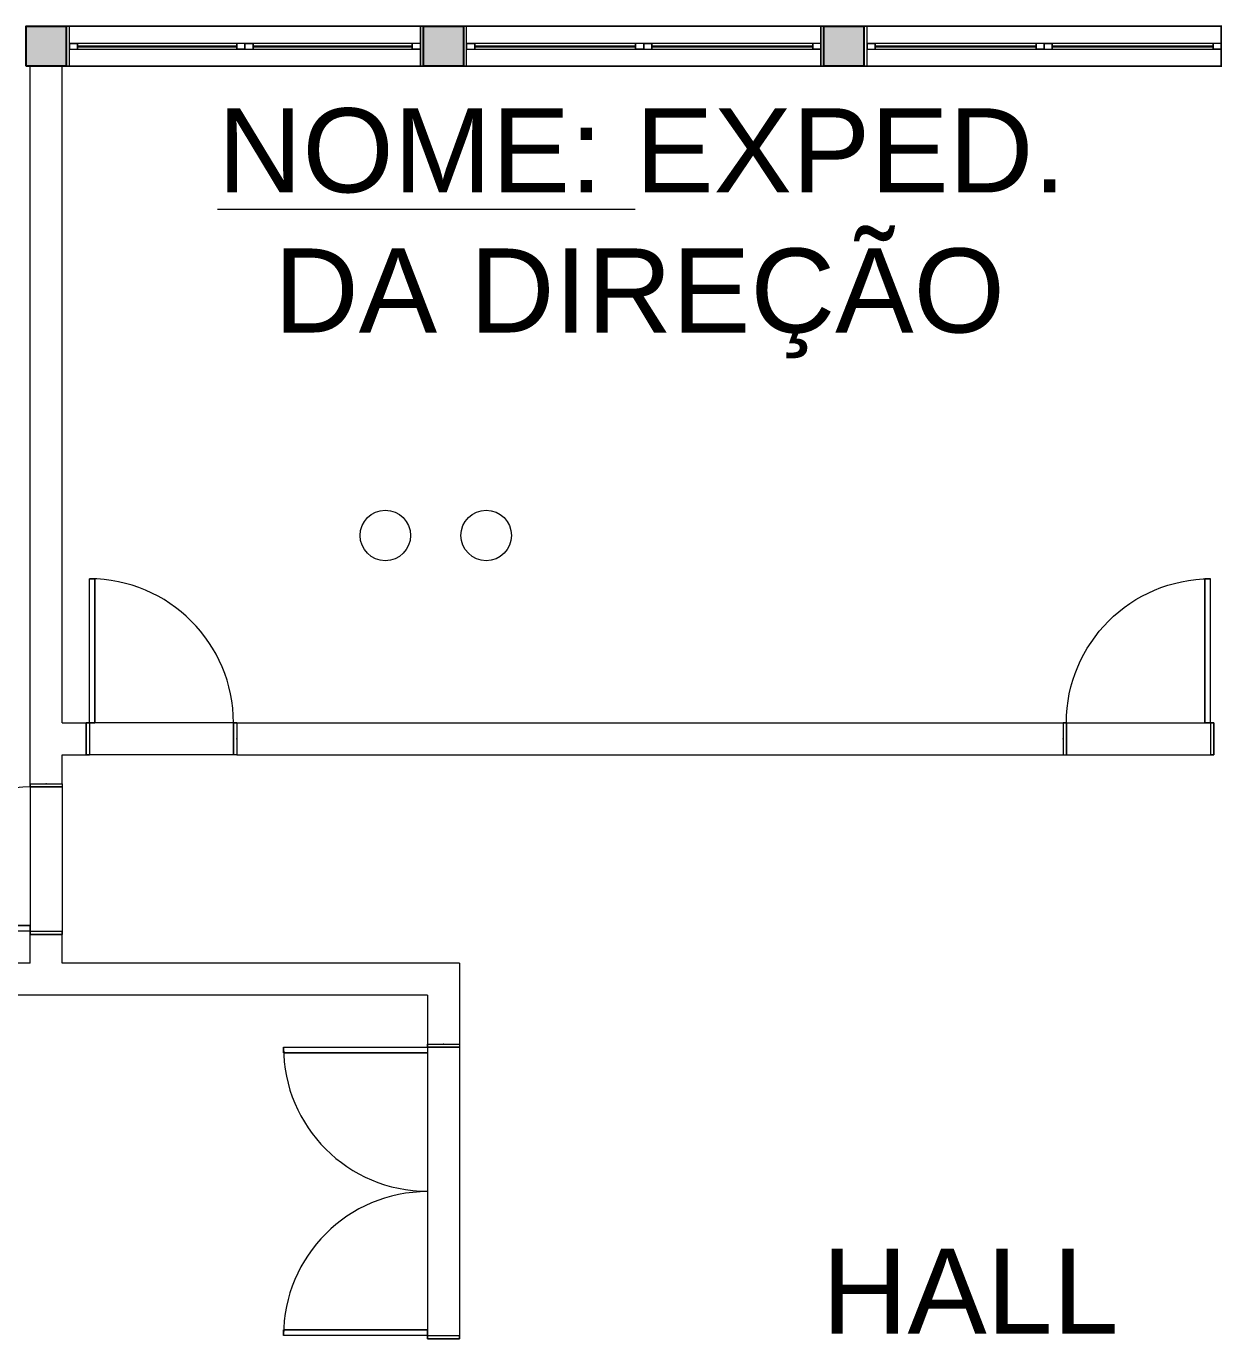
# Model space of a CAD drawing. Header units: metres. Extents: x 512 to 829, y -209 to 245.
# Drawn here: x 675.27 to 682.73, y -173.98 to -165.74 of the extents above; entities that cross this region are included whole.
import ezdxf

# ---------------------------------------------------------------- set-up
doc = ezdxf.new("R2010")
doc.units = ezdxf.units.M
doc.header["$LTSCALE"] = 0.508
doc.set_wipeout_variables(frame=1)
doc.header["$PDSIZE"] = -2
for name, color, linetype, lineweight in [('AMB-NOVOS', 10, 'Continuous', 15), ('COVID-ADESIVO MESA A', 20, 'Continuous', 5), ('None', 7, 'Continuous', 5), ('NãoImprimir', 7, 'Continuous', 5), ('Peitoris', 2, 'Continuous', 5), ('Telhado-Princ', 7, 'Continuous', 5)]:
    doc.layers.add(name, color=color, linetype=linetype, lineweight=lineweight)
doc.styles.add('Arial', font='arial.ttf')

# ---------------------------------------------------------------- blocks, each defined once
blk = doc.blocks.new('Grupo-4790')
at = {"layer": 'None', "color": 7, "linetype": 'Continuous', "lineweight": 5}
for points in [[(-1.115, 0.125), (-1.09595, 0.125), (-1.09595, -0.125), (-1.115, -0.125)], [(1.09595, 0.125), (1.115, 0.125), (1.115, -0.125), (1.09595, -0.125)]]:
    blk.add_lwpolyline(points, close=True, dxfattribs=at)
blk = doc.blocks.new('Grupo-4791')
at = {"layer": 'None', "color": 7, "linetype": 'Continuous', "lineweight": 5}
for p, q in [((-1.115, 0.125), (-1.09595, 0.125)), ((-1.09595, 0.125), (-1.09595, -0.125)), ((1.115, 0.125), (1.09595, 0.125)), ((1.09595, 0.125), (1.09595, -0.125)), ((-1.115, -0.125), (-1.09595, -0.125)), ((1.115, -0.125), (1.09595, -0.125))]:
    blk.add_line(p, q, dxfattribs=at)
at = {"layer": 'None', "color": 7}
blk.add_blockref('Grupo-4790', (0, 0), dxfattribs=at)
blk = doc.blocks.new('Grupo-4792')
at = {"layer": 'None', "color": 7, "linetype": 'Continuous', "lineweight": 5}
for p, q in [((-1.0959, 0.0175), (-1.0959, -0.0175)), ((0, 0.0175), (0, -0.0175))]:
    blk.add_line(p, q, dxfattribs=at)
blk = doc.blocks.new('Grupo-4793')
at = {"layer": 'None', "color": 7, "linetype": 'Continuous', "lineweight": 5}
for points in [[(-1.0959, 0.0175), (-1.0452, 0.0175), (-1.0452, -0.0175), (-1.0959, -0.0175)], [(-0.0508, 0.0175), (0, 0.0175), (0, -0.0175), (-0.0508, -0.0175)]]:
    blk.add_lwpolyline(points, close=True, dxfattribs=at)
blk = doc.blocks.new('Grupo-4794')
at = {"layer": 'None', "color": 7, "linetype": 'Continuous', "lineweight": 5}
for p, q in [((-1.0959, 0.0175), (-1.0452, 0.0175)), ((-1.0452, 0.0175), (-1.0452, -0.0175)), ((0, 0.0175), (-0.0508, 0.0175)), ((-0.0508, 0.0175), (-0.0508, -0.0175)), ((-1.0959, -0.0175), (-1.0452, -0.0175)), ((0, -0.0175), (-0.0508, -0.0175))]:
    blk.add_line(p, q, dxfattribs=at)
blk.add_lwpolyline([(-1.0452, 0.0175), (-0.0508, 0.0175), (-0.0508, -0.0175), (-1.0452, -0.0175)], close=True, dxfattribs=at)
at = {"layer": 'None', "color": 7}
for name in ['Grupo-4792', 'Grupo-4793']:
    blk.add_blockref(name, (0, 0), dxfattribs=at)
blk = doc.blocks.new('Grupo-4796')
at = {"layer": 'None', "color": 7, "linetype": 'Continuous', "lineweight": 25}
for p, q in [((-1.04515, 0.000635), (-0.0508, 0.000635)), ((-1.04515, -0.000635), (-0.0508, -0.000635))]:
    blk.add_line(p, q, dxfattribs=at)
blk = doc.blocks.new('Grupo-4797')
at = {"layer": 'Peitoris'}
for name in ['Grupo-4794', 'Grupo-4796']:
    blk.add_blockref(name, (0, 0), dxfattribs=at)
blk = doc.blocks.new('Grupo-4798')
at = {"layer": 'None', "color": 7, "linetype": 'Continuous', "lineweight": 5}
for p, q in [((0, 0.0175), (0, -0.0175)), ((1.0959, 0.0175), (1.0959, -0.0175))]:
    blk.add_line(p, q, dxfattribs=at)
blk = doc.blocks.new('Grupo-4799')
at = {"layer": 'None', "color": 7, "linetype": 'Continuous', "lineweight": 5}
for points in [[(0, 0.0175), (0.0508, 0.0175), (0.0508, -0.0175), (0, -0.0175)], [(1.0452, 0.0175), (1.0959, 0.0175), (1.0959, -0.0175), (1.0452, -0.0175)]]:
    blk.add_lwpolyline(points, close=True, dxfattribs=at)
blk = doc.blocks.new('Grupo-4800')
at = {"layer": 'None', "color": 7, "linetype": 'Continuous', "lineweight": 5}
for p, q in [((0, 0.0175), (0.0508, 0.0175)), ((0.0508, 0.0175), (0.0508, -0.0175)), ((1.0959, 0.0175), (1.0452, 0.0175)), ((1.0452, 0.0175), (1.0452, -0.0175)), ((0, -0.0175), (0.0508, -0.0175)), ((1.0959, -0.0175), (1.0452, -0.0175))]:
    blk.add_line(p, q, dxfattribs=at)
blk.add_lwpolyline([(0.0508, 0.0175), (1.0452, 0.0175), (1.0452, -0.0175), (0.0508, -0.0175)], close=True, dxfattribs=at)
at = {"layer": 'None', "color": 7}
for name in ['Grupo-4798', 'Grupo-4799']:
    blk.add_blockref(name, (0, 0), dxfattribs=at)
blk = doc.blocks.new('Grupo-4802')
at = {"layer": 'None', "color": 7, "linetype": 'Continuous', "lineweight": 25}
for p, q in [((0.0508, 0.000635), (1.04515, 0.000635)), ((0.0508, -0.000635), (1.04515, -0.000635))]:
    blk.add_line(p, q, dxfattribs=at)
blk = doc.blocks.new('Grupo-4803')
at = {"layer": 'Peitoris'}
for name in ['Grupo-4800', 'Grupo-4802']:
    blk.add_blockref(name, (0, 0), dxfattribs=at)
blk = doc.blocks.new('Grupo-4804')
at = {"layer": 'None', "color": 7, "linetype": 'Continuous', "lineweight": 20}
for p, q in [((1.115, 0.125), (-1.115, 0.125)), ((1.115, -0.125), (-1.115, -0.125))]:
    blk.add_line(p, q, dxfattribs=at)
blk = doc.blocks.new('Window (2D)-416')
at = {"color": 7, "linetype": 'Continuous', "lineweight": 5}
blk.add_wipeout([(-1.115, 0.125), (1.115, 0.125), (1.115, -0.125), (-1.115, -0.125)], dxfattribs=at).dxf.layer = 'None'
at = {"layer": 'None', "color": 7, "linetype": 'Continuous', "lineweight": 5}
for p, q in [((-1.115, 0.125), (1.115, 0.125)), ((-1.115, -0.125), (1.115, -0.125))]:
    blk.add_line(p, q, dxfattribs=at)
at = {"layer": 'NãoImprimir', "linetype": 'Continuous'}
for p in [(-1.115, 0), (1.115, 0)]:
    blk.add_point(p, dxfattribs=at)
at = {"layer": 'None', "color": 7}
for name in ['Grupo-4791', 'Grupo-4797', 'Grupo-4803']:
    blk.add_blockref(name, (0, 0), dxfattribs=at)
at = {"layer": 'Telhado-Princ'}
blk.add_blockref('Grupo-4804', (0, 0), dxfattribs=at)
blk = doc.blocks.new('Grupo-4805')
at = {"layer": 'None', "color": 7, "linetype": 'Continuous', "lineweight": 5}
for points in [[(-1.125, 0.125), (-1.10595, 0.125), (-1.10595, -0.125), (-1.125, -0.125)], [(1.10595, 0.125), (1.125, 0.125), (1.125, -0.125), (1.10595, -0.125)]]:
    blk.add_lwpolyline(points, close=True, dxfattribs=at)
blk = doc.blocks.new('Grupo-4806')
at = {"layer": 'None', "color": 7, "linetype": 'Continuous', "lineweight": 5}
for p, q in [((-1.125, 0.125), (-1.10595, 0.125)), ((-1.10595, 0.125), (-1.10595, -0.125)), ((1.125, 0.125), (1.10595, 0.125)), ((1.10595, 0.125), (1.10595, -0.125)), ((-1.125, -0.125), (-1.10595, -0.125)), ((1.125, -0.125), (1.10595, -0.125))]:
    blk.add_line(p, q, dxfattribs=at)
at = {"layer": 'None', "color": 7}
blk.add_blockref('Grupo-4805', (0, 0), dxfattribs=at)
blk = doc.blocks.new('Grupo-4807')
at = {"layer": 'None', "color": 7, "linetype": 'Continuous', "lineweight": 5}
for p, q in [((-1.1059, 0.0175), (-1.1059, -0.0175)), ((0, 0.0175), (0, -0.0175))]:
    blk.add_line(p, q, dxfattribs=at)
blk = doc.blocks.new('Grupo-4808')
at = {"layer": 'None', "color": 7, "linetype": 'Continuous', "lineweight": 5}
for points in [[(-1.1059, 0.0175), (-1.0552, 0.0175), (-1.0552, -0.0175), (-1.1059, -0.0175)], [(-0.0508, 0.0175), (0, 0.0175), (0, -0.0175), (-0.0508, -0.0175)]]:
    blk.add_lwpolyline(points, close=True, dxfattribs=at)
blk = doc.blocks.new('Grupo-4809')
at = {"layer": 'None', "color": 7, "linetype": 'Continuous', "lineweight": 5}
for p, q in [((-1.1059, 0.0175), (-1.0552, 0.0175)), ((-1.0552, 0.0175), (-1.0552, -0.0175)), ((0, 0.0175), (-0.0508, 0.0175)), ((-0.0508, 0.0175), (-0.0508, -0.0175)), ((-1.1059, -0.0175), (-1.0552, -0.0175)), ((0, -0.0175), (-0.0508, -0.0175))]:
    blk.add_line(p, q, dxfattribs=at)
blk.add_lwpolyline([(-1.0552, 0.0175), (-0.0508, 0.0175), (-0.0508, -0.0175), (-1.0552, -0.0175)], close=True, dxfattribs=at)
at = {"layer": 'None', "color": 7}
for name in ['Grupo-4807', 'Grupo-4808']:
    blk.add_blockref(name, (0, 0), dxfattribs=at)
blk = doc.blocks.new('Grupo-4811')
at = {"layer": 'None', "color": 7, "linetype": 'Continuous', "lineweight": 25}
for p, q in [((-1.05515, 0.000635), (-0.0508, 0.000635)), ((-1.05515, -0.000635), (-0.0508, -0.000635))]:
    blk.add_line(p, q, dxfattribs=at)
blk = doc.blocks.new('Grupo-4812')
at = {"layer": 'Peitoris'}
for name in ['Grupo-4809', 'Grupo-4811']:
    blk.add_blockref(name, (0, 0), dxfattribs=at)
blk = doc.blocks.new('Grupo-4813')
at = {"layer": 'None', "color": 7, "linetype": 'Continuous', "lineweight": 5}
for p, q in [((0, 0.0175), (0, -0.0175)), ((1.1059, 0.0175), (1.1059, -0.0175))]:
    blk.add_line(p, q, dxfattribs=at)
blk = doc.blocks.new('Grupo-4814')
at = {"layer": 'None', "color": 7, "linetype": 'Continuous', "lineweight": 5}
for points in [[(0, 0.0175), (0.0508, 0.0175), (0.0508, -0.0175), (0, -0.0175)], [(1.0552, 0.0175), (1.1059, 0.0175), (1.1059, -0.0175), (1.0552, -0.0175)]]:
    blk.add_lwpolyline(points, close=True, dxfattribs=at)
blk = doc.blocks.new('Grupo-4815')
at = {"layer": 'None', "color": 7, "linetype": 'Continuous', "lineweight": 5}
for p, q in [((0, 0.0175), (0.0508, 0.0175)), ((0.0508, 0.0175), (0.0508, -0.0175)), ((1.1059, 0.0175), (1.0552, 0.0175)), ((1.0552, 0.0175), (1.0552, -0.0175)), ((0, -0.0175), (0.0508, -0.0175)), ((1.1059, -0.0175), (1.0552, -0.0175))]:
    blk.add_line(p, q, dxfattribs=at)
blk.add_lwpolyline([(0.0508, 0.0175), (1.0552, 0.0175), (1.0552, -0.0175), (0.0508, -0.0175)], close=True, dxfattribs=at)
at = {"layer": 'None', "color": 7}
for name in ['Grupo-4813', 'Grupo-4814']:
    blk.add_blockref(name, (0, 0), dxfattribs=at)
blk = doc.blocks.new('Grupo-4817')
at = {"layer": 'None', "color": 7, "linetype": 'Continuous', "lineweight": 25}
for p, q in [((0.0508, 0.000635), (1.05515, 0.000635)), ((0.0508, -0.000635), (1.05515, -0.000635))]:
    blk.add_line(p, q, dxfattribs=at)
blk = doc.blocks.new('Grupo-4818')
at = {"layer": 'Peitoris'}
for name in ['Grupo-4815', 'Grupo-4817']:
    blk.add_blockref(name, (0, 0), dxfattribs=at)
blk = doc.blocks.new('Grupo-4819')
at = {"layer": 'None', "color": 7, "linetype": 'Continuous', "lineweight": 20}
for p, q in [((1.125, 0.125), (-1.125, 0.125)), ((1.125, -0.125), (-1.125, -0.125))]:
    blk.add_line(p, q, dxfattribs=at)
blk = doc.blocks.new('Window (2D)-417')
at = {"color": 7, "linetype": 'Continuous', "lineweight": 5}
blk.add_wipeout([(-1.125, 0.125), (1.125, 0.125), (1.125, -0.125), (-1.125, -0.125)], dxfattribs=at).dxf.layer = 'None'
at = {"layer": 'None', "color": 7, "linetype": 'Continuous', "lineweight": 5}
for p, q in [((-1.125, 0.125), (1.125, 0.125)), ((-1.125, -0.125), (1.125, -0.125))]:
    blk.add_line(p, q, dxfattribs=at)
at = {"layer": 'NãoImprimir', "linetype": 'Continuous'}
for p in [(-1.125, 0), (1.125, 0)]:
    blk.add_point(p, dxfattribs=at)
at = {"layer": 'None', "color": 7}
for name in ['Grupo-4806', 'Grupo-4812', 'Grupo-4818']:
    blk.add_blockref(name, (0, 0), dxfattribs=at)
at = {"layer": 'Telhado-Princ'}
blk.add_blockref('Grupo-4819', (0, 0), dxfattribs=at)
blk = doc.blocks.new('Grupo-4820')
at = {"layer": 'None', "color": 7, "linetype": 'Continuous', "lineweight": 5}
for points in [[(-1.125, 0.125), (-1.10595, 0.125), (-1.10595, -0.125), (-1.125, -0.125)], [(1.10595, 0.125), (1.125, 0.125), (1.125, -0.125), (1.10595, -0.125)]]:
    blk.add_lwpolyline(points, close=True, dxfattribs=at)
blk = doc.blocks.new('Grupo-4821')
at = {"layer": 'None', "color": 7, "linetype": 'Continuous', "lineweight": 5}
for p, q in [((-1.125, 0.125), (-1.10595, 0.125)), ((-1.10595, 0.125), (-1.10595, -0.125)), ((1.125, 0.125), (1.10595, 0.125)), ((1.10595, 0.125), (1.10595, -0.125)), ((-1.125, -0.125), (-1.10595, -0.125)), ((1.125, -0.125), (1.10595, -0.125))]:
    blk.add_line(p, q, dxfattribs=at)
at = {"layer": 'None', "color": 7}
blk.add_blockref('Grupo-4820', (0, 0), dxfattribs=at)
blk = doc.blocks.new('Grupo-4822')
at = {"layer": 'None', "color": 7, "linetype": 'Continuous', "lineweight": 5}
for p, q in [((-1.1059, 0.0175), (-1.1059, -0.0175)), ((0, 0.0175), (0, -0.0175))]:
    blk.add_line(p, q, dxfattribs=at)
blk = doc.blocks.new('Grupo-4823')
at = {"layer": 'None', "color": 7, "linetype": 'Continuous', "lineweight": 5}
for points in [[(-1.1059, 0.0175), (-1.0552, 0.0175), (-1.0552, -0.0175), (-1.1059, -0.0175)], [(-0.0508, 0.0175), (0, 0.0175), (0, -0.0175), (-0.0508, -0.0175)]]:
    blk.add_lwpolyline(points, close=True, dxfattribs=at)
blk = doc.blocks.new('Grupo-4824')
at = {"layer": 'None', "color": 7, "linetype": 'Continuous', "lineweight": 5}
for p, q in [((-1.1059, 0.0175), (-1.0552, 0.0175)), ((-1.0552, 0.0175), (-1.0552, -0.0175)), ((0, 0.0175), (-0.0508, 0.0175)), ((-0.0508, 0.0175), (-0.0508, -0.0175)), ((-1.1059, -0.0175), (-1.0552, -0.0175)), ((0, -0.0175), (-0.0508, -0.0175))]:
    blk.add_line(p, q, dxfattribs=at)
blk.add_lwpolyline([(-1.0552, 0.0175), (-0.0508, 0.0175), (-0.0508, -0.0175), (-1.0552, -0.0175)], close=True, dxfattribs=at)
at = {"layer": 'None', "color": 7}
for name in ['Grupo-4822', 'Grupo-4823']:
    blk.add_blockref(name, (0, 0), dxfattribs=at)
blk = doc.blocks.new('Grupo-4826')
at = {"layer": 'None', "color": 7, "linetype": 'Continuous', "lineweight": 25}
for p, q in [((-1.05515, 0.000635), (-0.0508, 0.000635)), ((-1.05515, -0.000635), (-0.0508, -0.000635))]:
    blk.add_line(p, q, dxfattribs=at)
blk = doc.blocks.new('Grupo-4827')
at = {"layer": 'Peitoris'}
for name in ['Grupo-4824', 'Grupo-4826']:
    blk.add_blockref(name, (0, 0), dxfattribs=at)
blk = doc.blocks.new('Grupo-4828')
at = {"layer": 'None', "color": 7, "linetype": 'Continuous', "lineweight": 5}
for p, q in [((0, 0.0175), (0, -0.0175)), ((1.1059, 0.0175), (1.1059, -0.0175))]:
    blk.add_line(p, q, dxfattribs=at)
blk = doc.blocks.new('Grupo-4829')
at = {"layer": 'None', "color": 7, "linetype": 'Continuous', "lineweight": 5}
for points in [[(0, 0.0175), (0.0508, 0.0175), (0.0508, -0.0175), (0, -0.0175)], [(1.0552, 0.0175), (1.1059, 0.0175), (1.1059, -0.0175), (1.0552, -0.0175)]]:
    blk.add_lwpolyline(points, close=True, dxfattribs=at)
blk = doc.blocks.new('Grupo-4830')
at = {"layer": 'None', "color": 7, "linetype": 'Continuous', "lineweight": 5}
for p, q in [((0, 0.0175), (0.0508, 0.0175)), ((0.0508, 0.0175), (0.0508, -0.0175)), ((1.1059, 0.0175), (1.0552, 0.0175)), ((1.0552, 0.0175), (1.0552, -0.0175)), ((0, -0.0175), (0.0508, -0.0175)), ((1.1059, -0.0175), (1.0552, -0.0175))]:
    blk.add_line(p, q, dxfattribs=at)
blk.add_lwpolyline([(0.0508, 0.0175), (1.0552, 0.0175), (1.0552, -0.0175), (0.0508, -0.0175)], close=True, dxfattribs=at)
at = {"layer": 'None', "color": 7}
for name in ['Grupo-4828', 'Grupo-4829']:
    blk.add_blockref(name, (0, 0), dxfattribs=at)
blk = doc.blocks.new('Grupo-4832')
at = {"layer": 'None', "color": 7, "linetype": 'Continuous', "lineweight": 25}
for p, q in [((0.0508, 0.000635), (1.05515, 0.000635)), ((0.0508, -0.000635), (1.05515, -0.000635))]:
    blk.add_line(p, q, dxfattribs=at)
blk = doc.blocks.new('Grupo-4833')
at = {"layer": 'Peitoris'}
for name in ['Grupo-4830', 'Grupo-4832']:
    blk.add_blockref(name, (0, 0), dxfattribs=at)
blk = doc.blocks.new('Grupo-4834')
at = {"layer": 'None', "color": 7, "linetype": 'Continuous', "lineweight": 20}
for p, q in [((1.125, 0.125), (-1.125, 0.125)), ((1.125, -0.125), (-1.125, -0.125))]:
    blk.add_line(p, q, dxfattribs=at)
blk = doc.blocks.new('Window (2D)-418')
at = {"color": 7, "linetype": 'Continuous', "lineweight": 5}
blk.add_wipeout([(-1.125, 0.125), (1.125, 0.125), (1.125, -0.125), (-1.125, -0.125)], dxfattribs=at).dxf.layer = 'None'
at = {"layer": 'None', "color": 7, "linetype": 'Continuous', "lineweight": 5}
for p, q in [((-1.125, 0.125), (1.125, 0.125)), ((-1.125, -0.125), (1.125, -0.125))]:
    blk.add_line(p, q, dxfattribs=at)
at = {"layer": 'NãoImprimir', "linetype": 'Continuous'}
for p in [(-1.125, 0), (1.125, 0)]:
    blk.add_point(p, dxfattribs=at)
at = {"layer": 'None', "color": 7}
for name in ['Grupo-4821', 'Grupo-4827', 'Grupo-4833']:
    blk.add_blockref(name, (0, 0), dxfattribs=at)
at = {"layer": 'Telhado-Princ'}
blk.add_blockref('Grupo-4834', (0, 0), dxfattribs=at)
blk = doc.blocks.new('Grupo-4860')
at = {"layer": 'None', "color": 7, "linetype": 'Continuous', "lineweight": 5}
for p, q in [((-0.92, 0.1), (-0.92, -0.1)), ((0.92, 0.1), (0.92, -0.1))]:
    blk.add_line(p, q, dxfattribs=at)
blk = doc.blocks.new('Grupo-4861')
at = {"layer": 'None', "color": 7, "linetype": 'Continuous', "lineweight": 5}
for points in [[(-0.92, 0.1), (-0.9, 0.1), (-0.9, -0.1), (-0.92, -0.1)], [(0.9, 0.1), (0.92, 0.1), (0.92, -0.1), (0.9, -0.1)]]:
    blk.add_lwpolyline(points, close=True, dxfattribs=at)
blk = doc.blocks.new('Grupo-4862')
at = {"layer": 'None', "color": 7, "linetype": 'Continuous', "lineweight": 5}
for p, q in [((-0.92, 0.1), (-0.9, 0.1)), ((-0.9, 0.1), (-0.9, -0.1)), ((0.92, 0.1), (0.9, 0.1)), ((0.9, 0.1), (0.9, -0.1)), ((-0.92, -0.1), (-0.9, -0.1)), ((0.92, -0.1), (0.9, -0.1))]:
    blk.add_line(p, q, dxfattribs=at)
at = {"layer": 'None', "color": 7}
for name in ['Grupo-4860', 'Grupo-4861']:
    blk.add_blockref(name, (0, 0), dxfattribs=at)
blk = doc.blocks.new('Grupo-4863')
at = {"layer": 'None', "color": 7, "linetype": 'Continuous', "lineweight": 5}
blk.add_arc((-0.9, 0.1), 0.8988, 0, 90, dxfattribs=at)
blk = doc.blocks.new('Grupo-4864')
at = {"layer": 'None', "color": 7, "linetype": 'Continuous', "lineweight": 5}
blk.add_lwpolyline([(-0.9, 0.1), (-0.9, 0.99875), (-0.865, 0.99875), (-0.865, 0.1)], close=True, dxfattribs=at)
blk = doc.blocks.new('Grupo-4865')
at = {"layer": 'None', "color": 7, "linetype": 'Continuous', "lineweight": 5}
for p, q in [((-0.9, 0.1), (-0.9, 0.99875)), ((-0.9, 0.99875), (-0.865, 0.99875)), ((-0.865, 0.1), (-0.865, 0.99875)), ((-0.9, 0.1), (-0.865, 0.1))]:
    blk.add_line(p, q, dxfattribs=at)
at = {"layer": 'None', "color": 7}
blk.add_blockref('Grupo-4864', (0, 0), dxfattribs=at)
blk = doc.blocks.new('Grupo-4866')
at = {"layer": 'Peitoris', "color": 7}
blk.add_blockref('Grupo-4865', (0, 0), dxfattribs=at)
blk = doc.blocks.new('Grupo-4867')
at = {"layer": 'None', "color": 7, "linetype": 'Continuous', "lineweight": 5}
blk.add_arc((0.9, 0.1), 0.8988, 90, 180, dxfattribs=at)
blk = doc.blocks.new('Grupo-4868')
at = {"layer": 'None', "color": 7, "linetype": 'Continuous', "lineweight": 5}
blk.add_lwpolyline([(0.9, 0.99875), (0.9, 0.1), (0.865, 0.1), (0.865, 0.99875)], close=True, dxfattribs=at)
blk = doc.blocks.new('Grupo-4869')
at = {"layer": 'None', "color": 7, "linetype": 'Continuous', "lineweight": 5}
for p, q in [((0.865, 0.99875), (0.865, 0.1)), ((0.9, 0.99875), (0.865, 0.99875)), ((0.9, 0.99875), (0.9, 0.1)), ((0.9, 0.1), (0.865, 0.1))]:
    blk.add_line(p, q, dxfattribs=at)
at = {"layer": 'None', "color": 7}
blk.add_blockref('Grupo-4868', (0, 0), dxfattribs=at)
blk = doc.blocks.new('Grupo-4870')
at = {"layer": 'Peitoris', "color": 7}
blk.add_blockref('Grupo-4869', (0, 0), dxfattribs=at)
blk = doc.blocks.new('Grupo-4871')
at = {"layer": 'None', "color": 7, "linetype": 'Continuous', "lineweight": 5}
for p, q in [((0.92, 0.1), (-0.92, 0.1)), ((0.92, -0.1), (-0.92, -0.1))]:
    blk.add_line(p, q, dxfattribs=at)
blk = doc.blocks.new('Door (2D)-165')
at = {"layer": 'NãoImprimir', "color": 7, "linetype": 'Continuous', "lineweight": 5}
for p in [(-0.92, 0), (0.92, 0)]:
    blk.add_point(p, dxfattribs=at)
at = {"layer": 'None', "color": 7}
for name in ['Grupo-4866', 'Grupo-4870', 'Grupo-4862']:
    blk.add_blockref(name, (0, 0), dxfattribs=at)
at = {"layer": 'Peitoris', "color": 7}
for name in ['Grupo-4863', 'Grupo-4867']:
    blk.add_blockref(name, (0, 0), dxfattribs=at)
at = {"layer": 'Telhado-Princ', "color": 7}
blk.add_blockref('Grupo-4871', (0, 0), dxfattribs=at)
blk = doc.blocks.new('Grupo-4964')
at = {"layer": 'None', "color": 7, "linetype": 'Continuous', "lineweight": 5}
for p, q in [((-0.47, 0.1), (-0.47, -0.1)), ((0.47, 0.1), (0.47, -0.1))]:
    blk.add_line(p, q, dxfattribs=at)
blk = doc.blocks.new('Grupo-4965')
at = {"layer": 'None', "color": 7, "linetype": 'Continuous', "lineweight": 5}
for points in [[(-0.47, 0.1), (-0.45, 0.1), (-0.45, -0.1), (-0.47, -0.1)], [(0.45, 0.1), (0.47, 0.1), (0.47, -0.1), (0.45, -0.1)]]:
    blk.add_lwpolyline(points, close=True, dxfattribs=at)
blk = doc.blocks.new('Grupo-4966')
at = {"layer": 'None', "color": 7, "linetype": 'Continuous', "lineweight": 5}
for p, q in [((-0.47, 0.1), (-0.45, 0.1)), ((-0.45, 0.1), (-0.45, -0.1)), ((0.47, 0.1), (0.45, 0.1)), ((0.45, 0.1), (0.45, -0.1)), ((-0.47, -0.1), (-0.45, -0.1)), ((0.47, -0.1), (0.45, -0.1))]:
    blk.add_line(p, q, dxfattribs=at)
at = {"layer": 'None', "color": 7}
for name in ['Grupo-4964', 'Grupo-4965']:
    blk.add_blockref(name, (0, 0), dxfattribs=at)
blk = doc.blocks.new('Grupo-4967')
at = {"layer": 'None', "color": 7, "linetype": 'Continuous', "lineweight": 5}
blk.add_arc((-0.45, 0.1), 0.9, 0, 90, dxfattribs=at)
blk = doc.blocks.new('Grupo-4968')
at = {"layer": 'None', "color": 7, "linetype": 'Continuous', "lineweight": 5}
blk.add_lwpolyline([(-0.45, 0.1), (-0.45, 1), (-0.415, 1), (-0.415, 0.1)], close=True, dxfattribs=at)
blk = doc.blocks.new('Grupo-4969')
at = {"layer": 'None', "color": 7, "linetype": 'Continuous', "lineweight": 5}
for p, q in [((-0.45, 0.1), (-0.45, 1)), ((-0.45, 1), (-0.415, 1)), ((-0.415, 0.1), (-0.415, 1)), ((-0.45, 0.1), (-0.415, 0.1))]:
    blk.add_line(p, q, dxfattribs=at)
at = {"layer": 'None', "color": 7}
blk.add_blockref('Grupo-4968', (0, 0), dxfattribs=at)
blk = doc.blocks.new('Grupo-4970')
at = {"layer": 'Peitoris', "color": 7}
blk.add_blockref('Grupo-4969', (0, 0), dxfattribs=at)
blk = doc.blocks.new('Grupo-4971')
at = {"layer": 'None', "color": 7, "linetype": 'Continuous', "lineweight": 5}
for p, q in [((0.47, 0.1), (-0.47, 0.1)), ((0.47, -0.1), (-0.47, -0.1))]:
    blk.add_line(p, q, dxfattribs=at)
blk = doc.blocks.new('Door (2D)-175')
at = {"layer": 'NãoImprimir', "color": 7, "linetype": 'Continuous', "lineweight": 5}
for p in [(-0.47, 0), (0.47, 0)]:
    blk.add_point(p, dxfattribs=at)
at = {"layer": 'None', "color": 7}
for name in ['Grupo-4970', 'Grupo-4966']:
    blk.add_blockref(name, (0, 0), dxfattribs=at)
at = {"layer": 'Peitoris', "color": 7}
blk.add_blockref('Grupo-4967', (0, 0), dxfattribs=at)
at = {"layer": 'Telhado-Princ', "color": 7}
blk.add_blockref('Grupo-4971', (0, 0), dxfattribs=at)
blk = doc.blocks.new('Grupo-4972')
at = {"layer": 'None', "color": 7, "linetype": 'Continuous', "lineweight": 5}
for p, q in [((-0.47, 0.1), (-0.47, -0.1)), ((0.47, 0.1), (0.47, -0.1))]:
    blk.add_line(p, q, dxfattribs=at)
blk = doc.blocks.new('Grupo-4973')
at = {"layer": 'None', "color": 7, "linetype": 'Continuous', "lineweight": 5}
for points in [[(-0.47, 0.1), (-0.45, 0.1), (-0.45, -0.1), (-0.47, -0.1)], [(0.45, 0.1), (0.47, 0.1), (0.47, -0.1), (0.45, -0.1)]]:
    blk.add_lwpolyline(points, close=True, dxfattribs=at)
blk = doc.blocks.new('Grupo-4974')
at = {"layer": 'None', "color": 7, "linetype": 'Continuous', "lineweight": 5}
for p, q in [((-0.47, 0.1), (-0.45, 0.1)), ((-0.45, 0.1), (-0.45, -0.1)), ((0.47, 0.1), (0.45, 0.1)), ((0.45, 0.1), (0.45, -0.1)), ((-0.47, -0.1), (-0.45, -0.1)), ((0.47, -0.1), (0.45, -0.1))]:
    blk.add_line(p, q, dxfattribs=at)
at = {"layer": 'None', "color": 7}
for name in ['Grupo-4972', 'Grupo-4973']:
    blk.add_blockref(name, (0, 0), dxfattribs=at)
blk = doc.blocks.new('Grupo-4975')
at = {"layer": 'None', "color": 7, "linetype": 'Continuous', "lineweight": 5}
blk.add_arc((-0.45, 0.1), 0.9, 0, 90, dxfattribs=at)
blk = doc.blocks.new('Grupo-4976')
at = {"layer": 'None', "color": 7, "linetype": 'Continuous', "lineweight": 5}
blk.add_lwpolyline([(-0.45, 0.1), (-0.45, 1), (-0.415, 1), (-0.415, 0.1)], close=True, dxfattribs=at)
blk = doc.blocks.new('Grupo-4977')
at = {"layer": 'None', "color": 7, "linetype": 'Continuous', "lineweight": 5}
for p, q in [((-0.45, 0.1), (-0.45, 1)), ((-0.45, 1), (-0.415, 1)), ((-0.415, 0.1), (-0.415, 1)), ((-0.45, 0.1), (-0.415, 0.1))]:
    blk.add_line(p, q, dxfattribs=at)
at = {"layer": 'None', "color": 7}
blk.add_blockref('Grupo-4976', (0, 0), dxfattribs=at)
blk = doc.blocks.new('Grupo-4978')
at = {"layer": 'Peitoris', "color": 7}
blk.add_blockref('Grupo-4977', (0, 0), dxfattribs=at)
blk = doc.blocks.new('Grupo-4979')
at = {"layer": 'None', "color": 7, "linetype": 'Continuous', "lineweight": 5}
for p, q in [((0.47, 0.1), (-0.47, 0.1)), ((0.47, -0.1), (-0.47, -0.1))]:
    blk.add_line(p, q, dxfattribs=at)
blk = doc.blocks.new('Door (2D)-176')
at = {"layer": 'NãoImprimir', "color": 7, "linetype": 'Continuous', "lineweight": 5}
for p in [(-0.47, 0), (0.47, 0)]:
    blk.add_point(p, dxfattribs=at)
at = {"layer": 'None', "color": 7}
for name in ['Grupo-4978', 'Grupo-4974']:
    blk.add_blockref(name, (0, 0), dxfattribs=at)
at = {"layer": 'Peitoris', "color": 7}
blk.add_blockref('Grupo-4975', (0, 0), dxfattribs=at)
at = {"layer": 'Telhado-Princ', "color": 7}
blk.add_blockref('Grupo-4979', (0, 0), dxfattribs=at)
blk = doc.blocks.new('Grupo-4980')
at = {"layer": 'None', "color": 7, "linetype": 'Continuous', "lineweight": 5}
for p, q in [((-0.47, 0.1), (-0.47, -0.1)), ((0.47, 0.1), (0.47, -0.1))]:
    blk.add_line(p, q, dxfattribs=at)
blk = doc.blocks.new('Grupo-4981')
at = {"layer": 'None', "color": 7, "linetype": 'Continuous', "lineweight": 5}
for points in [[(-0.47, 0.1), (-0.45, 0.1), (-0.45, -0.1), (-0.47, -0.1)], [(0.45, 0.1), (0.47, 0.1), (0.47, -0.1), (0.45, -0.1)]]:
    blk.add_lwpolyline(points, close=True, dxfattribs=at)
blk = doc.blocks.new('Grupo-4982')
at = {"layer": 'None', "color": 7, "linetype": 'Continuous', "lineweight": 5}
for p, q in [((-0.47, 0.1), (-0.45, 0.1)), ((-0.45, 0.1), (-0.45, -0.1)), ((0.47, 0.1), (0.45, 0.1)), ((0.45, 0.1), (0.45, -0.1)), ((-0.47, -0.1), (-0.45, -0.1)), ((0.47, -0.1), (0.45, -0.1))]:
    blk.add_line(p, q, dxfattribs=at)
at = {"layer": 'None', "color": 7}
for name in ['Grupo-4980', 'Grupo-4981']:
    blk.add_blockref(name, (0, 0), dxfattribs=at)
blk = doc.blocks.new('Grupo-4983')
at = {"layer": 'None', "color": 7, "linetype": 'Continuous', "lineweight": 5}
blk.add_arc((-0.45, 0.1), 0.9, 0, 90, dxfattribs=at)
blk = doc.blocks.new('Grupo-4984')
at = {"layer": 'None', "color": 7, "linetype": 'Continuous', "lineweight": 5}
blk.add_lwpolyline([(-0.45, 0.1), (-0.45, 1), (-0.415, 1), (-0.415, 0.1)], close=True, dxfattribs=at)
blk = doc.blocks.new('Grupo-4985')
at = {"layer": 'None', "color": 7, "linetype": 'Continuous', "lineweight": 5}
for p, q in [((-0.45, 0.1), (-0.45, 1)), ((-0.45, 1), (-0.415, 1)), ((-0.415, 0.1), (-0.415, 1)), ((-0.45, 0.1), (-0.415, 0.1))]:
    blk.add_line(p, q, dxfattribs=at)
at = {"layer": 'None', "color": 7}
blk.add_blockref('Grupo-4984', (0, 0), dxfattribs=at)
blk = doc.blocks.new('Grupo-4986')
at = {"layer": 'Peitoris', "color": 7}
blk.add_blockref('Grupo-4985', (0, 0), dxfattribs=at)
blk = doc.blocks.new('Grupo-4987')
at = {"layer": 'None', "color": 7, "linetype": 'Continuous', "lineweight": 5}
for p, q in [((0.47, 0.1), (-0.47, 0.1)), ((0.47, -0.1), (-0.47, -0.1))]:
    blk.add_line(p, q, dxfattribs=at)
blk = doc.blocks.new('Door (2D)-177')
at = {"layer": 'NãoImprimir', "color": 7, "linetype": 'Continuous', "lineweight": 5}
for p in [(-0.47, 0), (0.47, 0)]:
    blk.add_point(p, dxfattribs=at)
at = {"layer": 'None', "color": 7}
for name in ['Grupo-4986', 'Grupo-4982']:
    blk.add_blockref(name, (0, 0), dxfattribs=at)
at = {"layer": 'Peitoris', "color": 7}
blk.add_blockref('Grupo-4983', (0, 0), dxfattribs=at)
at = {"layer": 'Telhado-Princ', "color": 7}
blk.add_blockref('Grupo-4987', (0, 0), dxfattribs=at)
blk = doc.blocks.new('Grupo-4988')
at = {"layer": 'None', "linetype": 'Continuous', "lineweight": 0}
for points in [[(-42.0439, -91.7987), (-42.0439, -91.5487), (-41.7939, -91.5487), (-41.7939, -91.7987)], [(-39.5639, -91.7987), (-39.5639, -91.5487), (-39.3139, -91.5487), (-39.3139, -91.7987)], [(-37.0639, -91.7987), (-37.0639, -91.5487), (-36.8139, -91.5487), (-36.8139, -91.7987)]]:
    blk.add_hatch(color=255, dxfattribs=at).paths.add_polyline_path(points)
at = {"layer": 'None', "color": 7, "linetype": 'Continuous', "lineweight": 25}
for points in [[(-42.0439, -91.7987), (-42.0439, -91.5487), (-41.7939, -91.5487), (-41.7939, -91.7987)], [(-39.5639, -91.7987), (-39.5639, -91.5487), (-39.3139, -91.5487), (-39.3139, -91.7987)], [(-37.0639, -91.7987), (-37.0639, -91.5487), (-36.8139, -91.5487), (-36.8139, -91.7987)]]:
    blk.add_lwpolyline(points, close=True, dxfattribs=at)

msp = doc.modelspace()

# ---------------------------------------------------------------- linework, layer by layer
at = {"layer": 'COVID-ADESIVO MESA A'}
for centre in [(677.5269, -168.9369), (678.1607, -168.9369)]:
    msp.add_circle(centre, 0.1584, dxfattribs=at)
at = {"layer": 'None', "color": 7, "linetype": 'Continuous', "lineweight": 18}
for p, q in [((675.5236, -165.7387), (675.2721, -165.7387)), ((678.0182, -165.7387), (677.7667, -165.7387)), ((680.5329, -165.7387), (680.2814, -165.7387)), ((675.2972, -165.9902), (675.2721, -165.9902)), ((675.2972, -170.4966), (675.2972, -165.9902)), ((675.5236, -165.9902), (675.4984, -165.9902)), ((678.0182, -165.9902), (677.7667, -165.9902)), ((680.5329, -165.9902), (680.2814, -165.9902)), ((675.4984, -170.1143), (675.6482, -170.1143)), ((676.5937, -170.1143), (681.7841, -170.1143)), ((675.4984, -170.3155), (675.6482, -170.3155)), ((675.4984, -170.4966), (675.4984, -170.3155)), ((676.5937, -170.3155), (681.7841, -170.3155)), ((675.2972, -171.6232), (675.2972, -171.4421)), ((675.4984, -171.6232), (675.4984, -171.4421)), ((675.2972, -171.6232), (670.4639, -171.6232)), ((677.993, -171.6232), (675.4984, -171.6232)), ((677.993, -171.6232), (677.993, -172.1311)), ((677.7919, -171.8243), (670.4639, -171.8243)), ((677.7919, -171.8243), (677.7919, -172.1311))]:
    msp.add_line(p, q, dxfattribs=at)

# ---------------------------------------------------------------- block references
at = {"layer": 'None', "color": 7, "yscale": 1.005894640890275, "zscale": 1.005894640890275}
for name, p, xscale in [('Door (2D)-176', (676.121, -170.2149), 1.005894640890275), ('Door (2D)-175', (682.2569, -170.2149), -1.005894640890275)]:
    msp.add_blockref(name, p, dxfattribs=dict(at, xscale=xscale))
at = {"layer": 'None', "color": 7, "xscale": 1.005894640890275, "yscale": 1.005894640890275, "zscale": 1.005894640890275, "rotation": 90}
for name, p in [('Door (2D)-177', (675.3978, -170.9693)), ('Door (2D)-165', (677.8924, -173.0566))]:
    msp.add_blockref(name, p, dxfattribs=at)

# ---------------------------------------------------------------- texts
at = {"layer": 'AMB-NOVOS', "linetype": 'Continuous', "lineweight": 0, "insert": (676.3711, -166.2538), "char_height": 0.528095, "attachment_point": 1}
msp.add_mtext_dynamic_manual_height_columns('\\pi0.1025;{\\fArial|b0|i0|c0|p34;\\LNOME: \\lEXPED. \\P\\pi0.45643;DA DIREÇÃO}', width=5.413905, gutter_width=1.5088, heights=[0], dxfattribs=at)
at = {"layer": 'None', "color": 7, "insert": (681.2007, -173.4156), "char_height": 0.53367, "attachment_point": 2, "line_spacing_factor": 0.96736, "style": 'Arial'}
msp.add_mtext('HALL\\P', dxfattribs=at)

# ---------------------------------------------------------------- next in the draw order: block references
at = {"layer": 'None', "color": 7, "xscale": -1.005894640890275, "yscale": 1.005894640890275, "zscale": 1.005894640890275, "rotation": 180}
for name, p in [('Window (2D)-416', (676.6451, -165.8644)), ('Window (2D)-417', (679.1498, -165.8644)), ('Window (2D)-418', (681.6646, -165.8644))]:
    msp.add_blockref(name, p, dxfattribs=at)

# ---------------------------------------------------------------- next in the draw order: linework, layer by layer
at = {"layer": 'None', "color": 7, "linetype": 'Continuous', "lineweight": 18}
msp.add_line((675.4984, -170.1143), (675.4984, -165.9902), dxfattribs=at)

# ---------------------------------------------------------------- next in the draw order: block references
at = {"layer": 'None', "color": 7, "xscale": 1.005894640890275, "yscale": 1.005894640890275, "zscale": 1.005894640890275}
msp.add_blockref('Grupo-4988', (717.5638, -73.6503), dxfattribs=at)

doc.saveas('drawing.dxf')
